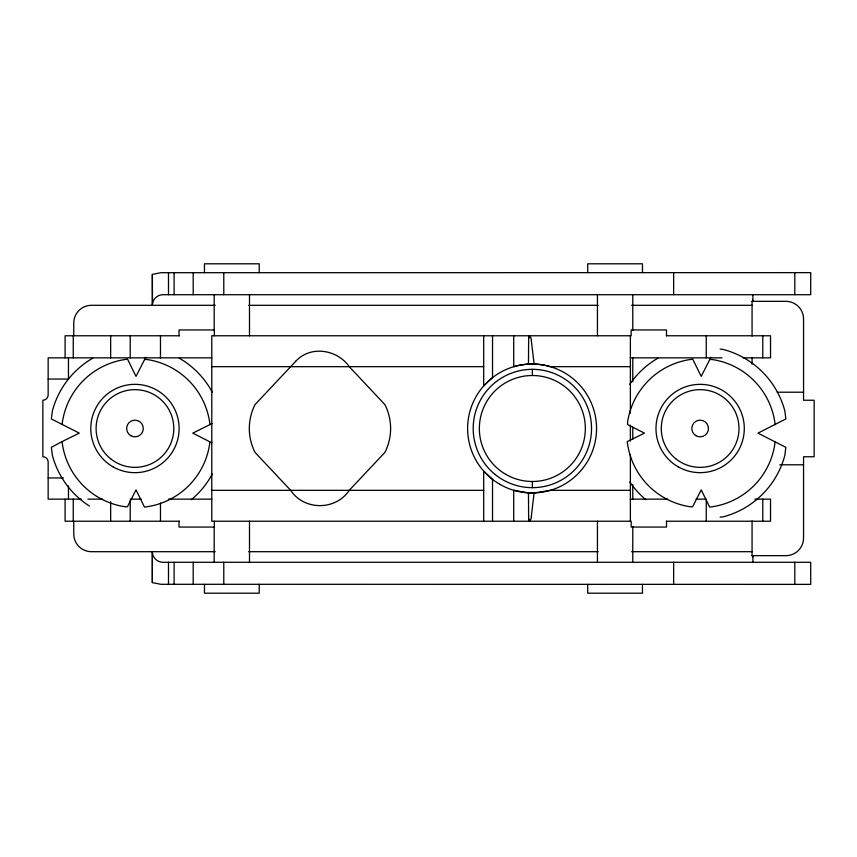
<?xml version="1.0" encoding="UTF-8"?>
<svg xmlns="http://www.w3.org/2000/svg" width="857" height="857" viewBox="0 0 857 857"><rect width="100%" height="100%" fill="white"/><g stroke="black" fill="none" stroke-linecap="round" stroke-linejoin="round"><path stroke-width="1.29" d="M152.353 582.599L152.353 551.694L152.353 582.599L160.795 584.292L810.711 584.367L810.711 562.288L162.948 562.288C157.849 562.353 153.146 558.293 152.471 553.226M62.357 424.536L62.4 422.169A74.43 74.43 0 0 1 127.554 359.179L136.017 376.384L145.744 357.273M209.686 441.73L209.644 444.097A74.43 74.43 0 0 1 144.49 507.087L136.017 489.883L127.414 506.798L125.058 506.755A74.43 74.43 0 0 1 62.068 441.601L51.345 447.333L52.427 455.528A86.546 86.546 0 0 0 89.353 506.016M774.867 441.73L774.824 444.097A74.43 74.43 0 0 1 709.671 507.087L701.208 489.883L692.606 506.798L690.239 506.755A74.43 74.43 0 0 1 627.249 441.601L644.453 433.128L627.538 424.536L627.581 422.169A74.43 74.43 0 0 1 692.745 359.179L701.208 376.384L710.924 357.273M630.377 490.322L550.376 490.322L534.104 492.936L531.308 516.6M152.471 303.774L152.353 305.306L152.353 274.401L160.795 272.708L810.711 272.633L810.711 294.712L162.948 294.712C157.849 294.647 153.146 298.707 152.471 303.774L152.353 274.401M752.071 336.073L752.071 301.332L752.885 300.196M211.883 442.855L192.771 433.128L212.118 423.519M720.094 517.189L723.608 516.728A86.546 86.546 0 0 0 784.798 455.528L785.88 447.333L757.963 433.128L785.88 418.934L784.798 410.739A86.546 86.546 0 0 0 723.608 349.538L720.094 349.078M62.068 441.601L79.262 433.128L51.345 418.934L52.427 410.739A86.546 86.546 0 0 1 92.749 358.183M630.377 366.678L550.376 366.678C538.496 363.154 525.598 363.143 513.718 366.71L513.718 335.773M528.662 521.217L528.469 492.861L513.718 490.29L513.718 521.227M534.104 492.936L531.361 492.957M752.071 301.332L785.89 301.332A17.665 17.665 0 0 1 803.555 318.997L803.555 400.24L814.15 400.24L814.15 456.76L803.555 456.76L803.555 538.003A17.665 17.665 0 0 1 785.89 555.668L752.071 555.668L752.071 520.927M215.268 305.306L91.42 305.306A17.665 17.665 0 0 0 73.756 322.971L73.756 335.89M248.734 305.306L598.122 305.306M631.588 305.306L752.071 305.306M179.542 335.773L65.1 335.773L65.1 357.851M666.36 335.773L770.529 335.773L770.529 357.851L743.062 357.851M211.786 357.851L48.153 357.851L48.153 394.938A5.303 5.303 0 0 1 42.85 400.24L42.85 456.76A5.303 5.303 0 0 1 48.153 462.062L48.153 499.149L81.265 499.149M630.377 357.851L722.033 357.851M211.786 366.678L483.691 366.678M48.153 379.051L68.464 379.051L68.464 357.851M777.149 392.206L803.555 392.206M779.795 464.794L803.555 464.794M48.153 477.949L63.386 477.949M211.786 490.322L483.691 490.322M87.95 499.149L102.636 499.149M130.21 499.149L141.244 499.149M168.368 499.149L211.786 499.149M630.377 499.149L667.646 499.149M696.12 499.149L706.254 499.149L706.254 521.227M754.899 499.149L770.529 499.149L770.529 521.227L666.36 521.227M179.542 521.227L65.1 521.227L65.1 499.149M215.268 551.694L91.42 551.694A17.665 17.665 0 0 1 73.756 534.029L73.756 521.11M248.734 551.694L598.122 551.694M631.588 551.694L752.071 551.694M531.254 492.957L528.469 492.861M709.81 359.469L712.167 359.512A74.43 74.43 0 0 1 775.157 424.665M144.619 359.469L146.986 359.512A74.43 74.43 0 0 1 209.976 424.665M528.662 335.783L528.469 364.139M752.071 555.668L752.885 556.804M531.308 340.4L534.104 364.064M794.803 272.633L794.803 294.712M794.803 562.288L794.803 584.367M762.784 335.773L762.784 357.851M762.784 499.149L762.784 521.227M752.885 294.712L752.885 301.332M752.885 555.668L752.885 562.288M752.071 357.444L752.071 364.139M706.254 335.773L706.254 357.851M673.645 272.633L673.645 294.712M673.645 562.288L673.645 584.367M666.5 335.773L666.5 329.945L631.17 329.945L631.17 335.773L211.786 335.773L211.786 521.227L631.17 521.227L631.17 527.055L666.5 527.055L666.5 521.227M642.471 272.633L642.471 263.806L587.72 263.806L587.72 272.633M642.471 584.367L642.471 593.194L587.72 593.194L587.72 584.367M632.766 294.712L632.766 330.481M632.766 357.851L632.766 381.847M632.766 427.172L632.766 439.159M632.766 484.484L632.766 499.149M632.766 526.519L632.766 562.288M630.377 335.773L630.377 413.213M630.377 425.179L630.377 441.13M630.377 454.424L630.377 521.227M597.436 294.712L597.436 335.773M597.436 521.227L597.436 562.288M532.358 369.335L532.358 375.516M532.358 481.484L532.358 487.665M492.529 335.773L492.529 377.605L483.691 385.907L483.691 335.773M492.529 521.227L492.529 479.395L483.691 471.093L483.691 521.227M259.21 272.633L259.21 263.806L204.459 263.806L204.459 272.633M259.21 584.367L259.21 593.194L204.459 593.194L204.459 584.367M249.494 294.712L249.494 335.773M249.494 521.227L249.494 562.288M223.784 272.633L223.784 294.712M223.784 562.288L223.784 584.367M214.346 335.773L214.346 329.945L179.027 329.945L179.027 335.773M214.346 521.227L214.346 527.055L179.027 527.055L179.027 521.227M214.175 294.712L214.175 330.481M214.175 526.519L214.175 562.288M193.2 272.633L193.2 294.712M193.2 562.288L193.2 584.367M174.11 272.633L174.11 294.712M174.11 562.288L174.11 584.367M168.497 272.633L168.497 294.712M168.497 562.288L168.497 584.367M160.473 335.773L160.473 357.851M160.473 503.048L160.473 521.227M130.21 335.773L130.21 357.851M130.21 500.445L130.21 521.227M110.649 335.773L110.649 357.851M110.649 501.741L110.649 521.227M73.252 335.773L73.252 357.851M73.252 499.149L73.252 521.227M68.464 485.898L68.464 499.149M530.001 336.394A29.063 7.274 -70.7 0 1 531.383 340.24M528.565 336.062A30.188 7.713 -72.7 0 1 529.422 337.787M531.383 516.76A29.063 7.274 70.7 0 1 530.001 520.606M529.422 519.213A30.188 7.713 72.7 0 1 528.565 520.938M645.899 499.706A86.546 86.546 0 0 1 629.799 482.02M629.799 384.247A86.546 86.546 0 0 1 657.93 358.183M212.257 474.092A86.546 86.546 0 0 1 191.325 499.706M179.295 358.183A86.546 86.546 0 0 1 212.257 392.174M296.243 360.733L254.99 404.654A52.984 52.984 0 0 0 254.99 452.346L290.673 490.322C304.106 510.751 335.74 510.654 349.26 490.322L384.943 452.346A52.984 52.984 0 0 0 384.943 404.654L349.26 366.678C337.487 349.635 311.102 345.21 296.243 360.733M505.855 474.392A52.984 52.984 0 0 0 585.342 428.5A52.984 52.984 0 0 0 505.855 382.608A52.984 52.984 0 0 0 505.855 474.392M495.121 474.478A59.165 59.165 0 0 0 590.794 437.756A59.165 59.165 0 0 0 511.147 373.266A59.165 59.165 0 0 0 495.121 474.478M499.856 484.334A64.468 64.468 0 0 0 596.558 428.5A64.468 64.468 0 0 0 499.856 372.666A64.468 64.468 0 0 0 499.856 484.334M695.98 435.71A8.324 8.324 0 0 0 708.46 428.5A8.324 8.324 0 0 0 695.98 421.29A8.324 8.324 0 0 0 695.98 435.71M675.691 458.699A38.854 38.854 0 0 0 738.52 434.574A38.854 38.854 0 0 0 686.221 392.227A38.854 38.854 0 0 0 675.691 458.699M678.069 466.744A44.157 44.157 0 0 0 744.294 428.5A44.157 44.157 0 0 0 678.069 390.256A44.157 44.157 0 0 0 678.069 466.744M130.8 435.71A8.324 8.324 0 0 0 143.28 428.5A8.324 8.324 0 0 0 130.8 421.29A8.324 8.324 0 0 0 130.8 435.71M110.51 458.699A38.854 38.854 0 0 0 173.328 434.574A38.854 38.854 0 0 0 121.03 392.227A38.854 38.854 0 0 0 110.51 458.699M112.878 466.744A44.157 44.157 0 0 0 179.113 428.5A44.157 44.157 0 0 0 112.878 390.256A44.157 44.157 0 0 0 112.878 466.744"/></g></svg>
